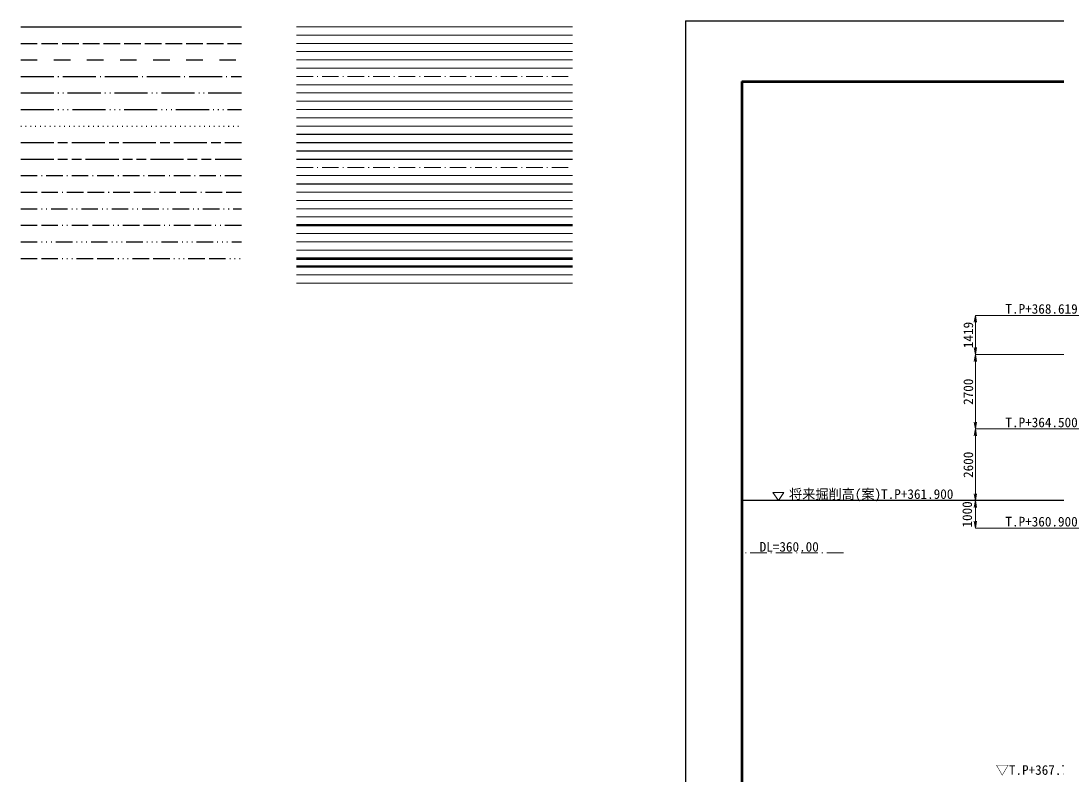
# Model space of a CAD drawing. Header units: millimetres. Extents: x 691041 to 859017, y -32657 to 158873.
# Drawn here: x 691041 to 728653, y -670 to 26743 of the extents above; entities that cross this region are included whole.
import ezdxf

# ---------------------------------------------------------------- set-up
doc = ezdxf.new("R2010")
doc.units = ezdxf.units.MM
doc.header["$LTSCALE"] = 100
doc.header["$PDSIZE"] = 300
for name, pattern in [('SXF_一点二短鎖線', [16.75, 6, -1.5, 6, -1.5, 0.25, -1.5]), ('SXF_一点短鎖線', [9.25, 6, -1.5, 0.25, -1.5]), ('SXF_一点鎖線', [18.5, 12, -1.5, 3.5, -1.5]), ('SXF_一点長鎖線', [15.25, 12, -1.5, 0.25, -1.5]), ('SXF_三点二短鎖線', [20.25, 6, -1.5, 6, -1.5, 0.25, -1.5, 0.25, -1.5, 0.25, -1.5]), ('SXF_三点短鎖線', [12.75, 6, -1.5, 0.25, -1.5, 0.25, -1.5, 0.25, -1.5]), ('SXF_三点長鎖線', [18.75, 12, -1.5, 0.25, -1.5, 0.25, -1.5, 0.25, -1.5]), ('SXF_二点二短鎖線', [18.5, 6, -1.5, 6, -1.5, 0.25, -1.5, 0.25, -1.5]), ('SXF_二点短鎖線', [11, 6, -1.5, 0.25, -1.5, 0.25, -1.5]), ('SXF_二点鎖線', [23.5, 12, -1.5, 3.5, -1.5, 3.5, -1.5]), ('SXF_二点長鎖線', [17, 12, -1.5, 0.25, -1.5, 0.25, -1.5]), ('SXF_点線', [1.75, 0.25, -1.5]), ('SXF_破線', [7.5, 6, -1.5]), ('SXF_跳び破線', [12, 6, -6])]:
    doc.linetypes.add(name, pattern=pattern)
doc.layers.get('Defpoints').update_dxf_attribs({"color": 153})
for name, color, linetype, lineweight in [('D-BGD', 7, 'Continuous', 13), ('D-BGD-BRG', 8, 'Continuous', 9), ('D-BGD-CRST', 7, 'Continuous', 13), ('D-BGD-ETRL', 7, 'Continuous', 13), ('D-BGD-HTXT', 7, 'Continuous', 13), ('D-BGD-TXT', 7, 'Continuous', 13), ('D-BMK', 2, 'SXF_一点短鎖線', 13), ('D-BMK-HTXT', 7, 'Continuous', 13), ('D-BMK-TXT', 7, 'Continuous', 13), ('D-BYP', 7, 'Continuous', 13), ('D-BYP-DIM', 7, 'Continuous', 13), ('D-BYP-HTXT', 7, 'Continuous', 13), ('D-BYP-STR1', 2, 'Continuous', 13), ('D-BYP-STR2', 6, 'Continuous', 25), ('D-BYP-STR3', 3, 'Continuous', 25), ('D-BYP-STR4', 6, 'Continuous', 25), ('D-BYP-STR6', 2, 'SXF_一点短鎖線', 13), ('D-BYP-STR7', 2, 'Continuous', 13), ('D-BYP-STR8', 150, 'Continuous', 25), ('D-BYP-STR9', 30, 'Continuous', 13), ('D-BYP-TXT', 7, 'Continuous', 13), ('D-DOC', 7, 'Continuous', 13), ('D-ORD', 7, 'Continuous', 13), ('D-STR', 1, 'Continuous', 50), ('D-STR-DIM', 7, 'Continuous', 13), ('D-STR-HTXT', 7, 'Continuous', 13), ('D-STR-TXT', 7, 'Continuous', 13), ('D-TTL', 2, 'Continuous', 140), ('D-TTL-FRAM', 2, 'Continuous', 50), ('D-TTL-LINE', 7, 'Continuous', 13), ('D-TTL-TXT', 7, 'Continuous', 13)]:
    doc.layers.add(name, color=color, linetype=linetype, lineweight=lineweight)
doc.layers.add('D-BYP-STR5', color=7, linetype='Continuous', lineweight=25, true_color=0xc00080)
doc.styles.add('MS ゴシック', font='MS Gothic.ttf')
doc.styles.add('ＭＳ ゴシック', font='MS Gothic.ttf')
doc.dimstyles.new('DIM-100-F', dxfattribs={"dimscale": 100, "dimtxt": 3.5, "dimasz": 2.5, "dimexe": 0, "dimexo": 2, "dimgap": 0.8, "dimtad": 1, "dimdec": 0, "dimzin": 0, "dimdsep": 46, "dimtxsty": 'MS ゴシック', "dimblk": 'OPEN', "dimcen": 0.1, "dimclrd": 256, "dimclre": 256, "dimclrt": 256, "dimaunit": 1, "dimadec": 4, "dimazin": 0, "dimtfac": 1, "dimtdec": 0, "dimtmove": 2, "dimatfit": 3, "dimldrblk": 'OPEN', "dimfxl": 1, "dimtolj": 1, "dimtzin": 0, "dimlwd": -1, "dimlwe": -1, "dimarcsym": 2})

# ---------------------------------------------------------------- blocks, each defined once
blk = doc.blocks.new('_Open')
at = {"color": 0, "linetype": 'ByBlock', "lineweight": -2}
for p, q in [((-1, 0.17), (0, 0)), ((-1, -0.17), (0, 0)), ((0, 0), (-1, 0))]:
    blk.add_line(p, q, dxfattribs=at)
blk = doc.blocks.new('*D170')
at = {"layer": 'D-STR-DIM', "transparency": 16777216}
for p, q in [((730020, 9331), (725649, 9331)), ((725649, 8581), (725649, 9081)), ((730020, 8331), (725649, 8331))]:
    blk.add_line(p, q, dxfattribs=at)
at = {"layer": 'Defpoints', "color": 0, "transparency": 16777216}
for p in [(725649, 9331), (730220, 9331), (730220, 8331)]:
    blk.add_point(p, dxfattribs=at)
at = {"layer": 'D-STR-DIM', "transparency": 16777216, "xscale": 250, "yscale": 250, "zscale": 250}
for p, rotation in [((725649, 9331), 90), ((725649, 8331), 270)]:
    blk.add_blockref('_Open', p, dxfattribs=dict(at, rotation=rotation))
at = {"layer": 'D-STR-DIM', "transparency": 16777216, "insert": (725354, 8831), "char_height": 350, "attachment_point": 5, "rotation": 90, "style": 'MS ゴシック'}
blk.add_mtext('\\A1;1000', dxfattribs=at)
blk = doc.blocks.new('*D36')
at = {"layer": 'D-STR-DIM', "transparency": 16777216}
for p, q in [((742120, 11931), (725649, 11931)), ((725649, 9581), (725649, 11681)), ((730020, 9331), (725649, 9331))]:
    blk.add_line(p, q, dxfattribs=at)
at = {"layer": 'Defpoints', "color": 0, "transparency": 16777216}
for p in [(725649, 11931), (742320, 11931), (730220, 9331)]:
    blk.add_point(p, dxfattribs=at)
at = {"layer": 'D-STR-DIM', "transparency": 16777216, "xscale": 250, "yscale": 250, "zscale": 250}
for p, rotation in [((725649, 11931), 90), ((725649, 9331), 270)]:
    blk.add_blockref('_Open', p, dxfattribs=dict(at, rotation=rotation))
at = {"layer": 'D-STR-DIM', "transparency": 16777216, "insert": (725394, 10631), "char_height": 350, "attachment_point": 5, "rotation": 90, "style": 'MS ゴシック'}
blk.add_mtext('\\A1;2600', dxfattribs=at)
blk = doc.blocks.new('*D37')
at = {"layer": 'D-STR-DIM', "transparency": 16777216}
for p, q in [((735868, 14631), (725649, 14631)), ((725649, 12181), (725649, 14381)), ((742120, 11931), (725649, 11931))]:
    blk.add_line(p, q, dxfattribs=at)
at = {"layer": 'Defpoints', "color": 0, "transparency": 16777216}
for p in [(725649, 14631), (736068, 14631), (742320, 11931)]:
    blk.add_point(p, dxfattribs=at)
at = {"layer": 'D-STR-DIM', "transparency": 16777216, "xscale": 250, "yscale": 250, "zscale": 250}
for p, rotation in [((725649, 14631), 90), ((725649, 11931), 270)]:
    blk.add_blockref('_Open', p, dxfattribs=dict(at, rotation=rotation))
at = {"layer": 'D-STR-DIM', "transparency": 16777216, "insert": (725394, 13281), "char_height": 350, "attachment_point": 5, "rotation": 90, "style": 'MS ゴシック'}
blk.add_mtext('\\A1;2700', dxfattribs=at)
blk = doc.blocks.new('*D38')
at = {"layer": 'D-STR-DIM', "transparency": 16777216}
for p, q in [((757396, 16050), (725649, 16050)), ((725649, 14881), (725649, 15800)), ((735868, 14631), (725649, 14631))]:
    blk.add_line(p, q, dxfattribs=at)
at = {"layer": 'Defpoints', "color": 0, "transparency": 16777216}
for p in [(725649, 16050), (757596, 16050), (736068, 14631)]:
    blk.add_point(p, dxfattribs=at)
at = {"layer": 'D-STR-DIM', "transparency": 16777216, "xscale": 250, "yscale": 250, "zscale": 250}
for p, rotation in [((725649, 16050), 90), ((725649, 14631), 270)]:
    blk.add_blockref('_Open', p, dxfattribs=dict(at, rotation=rotation))
at = {"layer": 'D-STR-DIM', "transparency": 16777216, "insert": (725394, 15340), "char_height": 350, "attachment_point": 5, "rotation": 90, "style": 'MS ゴシック'}
blk.add_mtext('\\A1;1419', dxfattribs=at)

msp = doc.modelspace()

# ---------------------------------------------------------------- linework, layer by layer
at = {"layer": 'D-BGD'}
msp.add_line((701040.9, 26522), (711040.9, 26522), dxfattribs=at)
at = {"layer": 'D-BGD-BRG'}
msp.add_line((701040.9, 26222), (711040.9, 26222), dxfattribs=at)
at = {"layer": 'D-BGD-CRST'}
msp.add_line((701040.9, 25922), (711040.9, 25922), dxfattribs=at)
at = {"layer": 'D-BGD-ETRL'}
msp.add_line((701040.9, 25622), (711040.9, 25622), dxfattribs=at)
at = {"layer": 'D-BGD-HTXT'}
msp.add_line((701040.9, 25322), (711040.9, 25322), dxfattribs=at)
at = {"layer": 'D-BGD-TXT'}
msp.add_line((701040.9, 25022), (711040.9, 25022), dxfattribs=at)
at = {"layer": 'D-BMK'}
msp.add_line((701040.9, 24722), (711040.9, 24722), dxfattribs=at)
at = {"layer": 'D-BMK', "linetype": 'SXF_一点短鎖線'}
msp.add_line((720862.6, 7430.7), (717185.7, 7430.7), dxfattribs=at)
at = {"layer": 'D-BMK-HTXT'}
msp.add_line((701040.9, 24422), (711040.9, 24422), dxfattribs=at)
at = {"layer": 'D-BMK-TXT'}
msp.add_line((701040.9, 24122), (711040.9, 24122), dxfattribs=at)
at = {"layer": 'D-BYP'}
msp.add_line((701040.9, 23822), (711040.9, 23822), dxfattribs=at)
at = {"layer": 'D-BYP-DIM'}
msp.add_line((701040.9, 23522), (711040.9, 23522), dxfattribs=at)
at = {"layer": 'D-BYP-HTXT'}
msp.add_line((701040.9, 23222), (711040.9, 23222), dxfattribs=at)
at = {"layer": 'D-BYP-STR1'}
msp.add_line((701040.9, 22922), (711040.9, 22922), dxfattribs=at)
at = {"layer": 'D-BYP-STR2'}
for p, q in [((701040.9, 22622), (711040.9, 22622)), ((734165.6, 9330.7), (717185.7, 9330.7))]:
    msp.add_line(p, q, dxfattribs=at)
at = {"layer": 'D-BYP-STR3'}
msp.add_line((701040.9, 22322), (711040.9, 22322), dxfattribs=at)
at = {"layer": 'D-BYP-STR4'}
msp.add_line((701040.9, 22022), (711040.9, 22022), dxfattribs=at)
at = {"layer": 'D-BYP-STR5'}
msp.add_line((701040.9, 21722), (711040.9, 21722), dxfattribs=at)
at = {"layer": 'D-BYP-STR6'}
msp.add_line((701040.9, 21422), (711040.9, 21422), dxfattribs=at)
at = {"layer": 'D-BYP-STR7'}
msp.add_line((701040.9, 21122), (711040.9, 21122), dxfattribs=at)
at = {"layer": 'D-BYP-STR8'}
msp.add_line((701040.9, 20822), (711040.9, 20822), dxfattribs=at)
at = {"layer": 'D-BYP-STR9'}
msp.add_line((701040.9, 20522), (711040.9, 20522), dxfattribs=at)
at = {"layer": 'D-BYP-TXT'}
msp.add_line((701040.9, 20222), (711040.9, 20222), dxfattribs=at)
at = {"layer": 'D-DOC'}
msp.add_line((701040.9, 19922), (711040.9, 19922), dxfattribs=at)
at = {"layer": 'D-ORD'}
msp.add_line((701040.9, 19622), (711040.9, 19622), dxfattribs=at)
at = {"layer": 'D-STR'}
msp.add_line((701040.9, 19322), (711040.9, 19322), dxfattribs=at)
at = {"layer": 'D-STR-DIM'}
msp.add_line((701040.9, 19022), (711040.9, 19022), dxfattribs=at)
at = {"layer": 'D-STR-HTXT'}
for p, q in [((701040.9, 18722), (711040.9, 18722)), ((718709.6, 9630.7), (718309.6, 9630.7)), ((718509.6, 9330.7), (718309.6, 9630.7)), ((718509.6, 9330.7), (718709.6, 9630.7))]:
    msp.add_line(p, q, dxfattribs=at)
at = {"layer": 'D-STR-TXT'}
msp.add_line((701040.9, 18422), (711040.9, 18422), dxfattribs=at)
at = {"layer": 'D-TTL'}
for p, q in [((717185.7, 24543), (797185.7, 24543)), ((717185.7, 24543), (717185.7, -30457)), ((701040.9, 18122), (711040.9, 18122))]:
    msp.add_line(p, q, dxfattribs=at)
at = {"layer": 'D-TTL-FRAM'}
msp.add_line((701040.9, 17822), (711040.9, 17822), dxfattribs=at)
at = {"layer": 'D-TTL-LINE'}
msp.add_line((701040.9, 17522), (711040.9, 17522), dxfattribs=at)
at = {"layer": 'D-TTL-TXT'}
msp.add_line((701040.9, 17222), (711040.9, 17222), dxfattribs=at)
at = {"layer": 'Defpoints', "color": 1}
for q in [(715135.7, -32657), (799235.7, 26743)]:
    msp.add_line((715135.7, 26743), q, dxfattribs=at)
at = {"layer": 'Defpoints', "color": 1, "linetype": 'Continuous'}
msp.add_line((691040.9, 26522), (699040.9, 26522), dxfattribs=at)
at = {"layer": 'Defpoints', "color": 2, "linetype": 'SXF_破線'}
msp.add_line((691040.9, 25922), (699040.9, 25922), dxfattribs=at)
at = {"layer": 'Defpoints', "color": 3, "linetype": 'SXF_跳び破線'}
msp.add_line((691040.9, 25322), (699040.9, 25322), dxfattribs=at)
at = {"layer": 'Defpoints', "color": 4, "linetype": 'SXF_一点長鎖線'}
msp.add_line((691040.9, 24722), (699040.9, 24722), dxfattribs=at)
at = {"layer": 'Defpoints', "color": 5, "linetype": 'SXF_二点長鎖線'}
msp.add_line((691040.9, 24122), (699040.9, 24122), dxfattribs=at)
at = {"layer": 'Defpoints', "color": 6, "linetype": 'SXF_三点長鎖線'}
msp.add_line((691040.9, 23522), (699040.9, 23522), dxfattribs=at)
at = {"layer": 'Defpoints', "color": 7, "linetype": 'SXF_点線'}
msp.add_line((691040.9, 22922), (699040.9, 22922), dxfattribs=at)
at = {"layer": 'Defpoints', "color": 222, "linetype": 'SXF_一点鎖線', "true_color": 0xc00080}
msp.add_line((691040.9, 22322), (699040.9, 22322), dxfattribs=at)
at = {"layer": 'Defpoints', "color": 23, "linetype": 'SXF_二点鎖線', "true_color": 0xc08040}
msp.add_line((691040.9, 21722), (699040.9, 21722), dxfattribs=at)
at = {"layer": 'Defpoints', "color": 30, "linetype": 'SXF_一点短鎖線'}
msp.add_line((691040.9, 21122), (699040.9, 21122), dxfattribs=at)
at = {"layer": 'Defpoints', "color": 83, "linetype": 'SXF_一点二短鎖線', "true_color": 0x80c080}
msp.add_line((691040.9, 20522), (699040.9, 20522), dxfattribs=at)
at = {"layer": 'Defpoints', "color": 150, "linetype": 'SXF_二点短鎖線'}
msp.add_line((691040.9, 19922), (699040.9, 19922), dxfattribs=at)
at = {"layer": 'Defpoints', "color": 171, "linetype": 'SXF_二点二短鎖線', "true_color": 0x8040ff}
msp.add_line((691040.9, 19322), (699040.9, 19322), dxfattribs=at)
at = {"layer": 'Defpoints', "color": 9, "linetype": 'SXF_三点短鎖線'}
msp.add_line((691040.9, 18722), (699040.9, 18722), dxfattribs=at)
at = {"layer": 'Defpoints', "color": 8, "linetype": 'SXF_三点二短鎖線'}
msp.add_line((691040.9, 18122), (699040.9, 18122), dxfattribs=at)

# ---------------------------------------------------------------- texts
at = {"layer": 'D-STR-TXT', "ltscale": 0.01, "style": 'ＭＳ ゴシック'}
for s, p in [('T.P+368.619', (726739.2, 16113.2)), ('T.P+364.500', (726739.2, 11994.2)), ('T.P+360.900', (726739.2, 8394.2))]:
    msp.add_text(s, height=350, dxfattribs=at).set_placement(p)
at = {"layer": 'D-STR-TXT', "color": 7, "style": 'ＭＳ ゴシック'}
for s, p in [('将来掘削高(案)T.P+361.900', (718891.1, 9394.2)), ('DL=360.00', (717829, 7480.7))]:
    msp.add_text(s, height=350, dxfattribs=at).set_placement(p)
at = {"layer": 'D-STR-TXT', "style": 'MS ゴシック'}
msp.add_text('▽T.P+367.729', height=350, dxfattribs=at).set_placement((726385.2, -618))

# ---------------------------------------------------------------- dimensions: what is measured, and where the dimension line sits
at = {"layer": 'D-STR-DIM'}
for base, p1, p2, picture, middle in [((725649.2, 16049.7), (736068.4, 14630.7), (757595.8, 16049.7), '*D38', (725394.2, 15340.2)), ((725649.2, 14630.7), (742320.2, 11930.7), (736068.4, 14630.7), '*D37', (725394.2, 13280.7)), ((725649.2, 11930.7), (730220.2, 9330.7), (742320.2, 11930.7), '*D36', (725394.2, 10630.7)), ((725649.2, 9330.7), (730220.2, 8330.7), (730220.2, 9330.7), '*D170', (725354.2, 8830.7))]:
    dim = msp.add_linear_dim(base=base, p1=p1, p2=p2, angle=90, dimstyle='DIM-100-F', dxfattribs=at)
    dim.commit()
    dim.dimension.update_dxf_attribs({"geometry": picture, "text_midpoint": middle})

doc.saveas('drawing.dxf')
